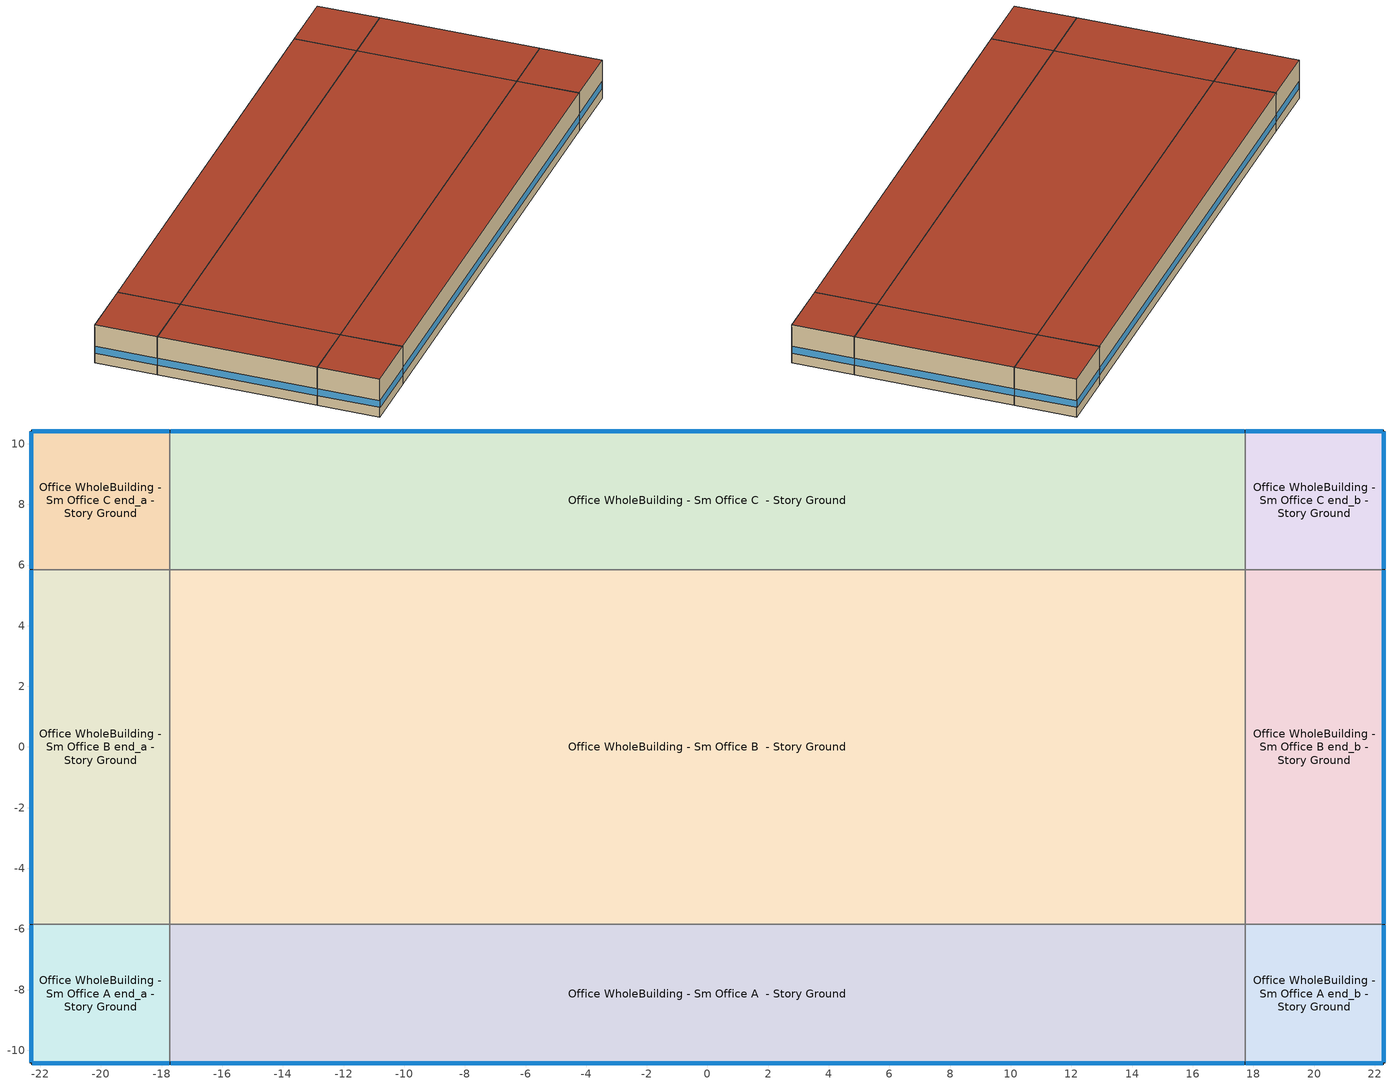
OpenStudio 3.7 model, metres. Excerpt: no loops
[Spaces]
Office WholeBuilding - Sm Office A end_a - Story Ground
 floor ground (Foundation F 09 Perim 914 Area 209): -22.29,-10.42 -22.29,-5.85 -17.72,-5.85 -17.72,-10.42 z0
 wall outside: -22.29,-5.85 -22.29,-10.42 -17.72,-10.42 z0:3.05
 wall to Office WholeBuilding - Sm Office B end_a - Story Ground: -17.72,-5.85 -22.29,-5.85 z0:3.05
 wall to Office WholeBuilding - Sm Office A  - Story Ground: -17.72,-10.42 -17.72,-5.85 z0:3.05
 window: -22.27,-10.42 -17.75,-10.42 / -22.29,-5.87 -22.29,-10.39 z0.76:1.32
 roof outside: -17.72,-10.42 -17.72,-5.85 -22.29,-5.85 -22.29,-10.42 z3.05
Office WholeBuilding - Sm Office B end_a - Story Ground
 floor ground (Foundation F 09 Perim 1169 Area 5345): -22.29,-5.85 -22.29,5.85 -17.72,5.85 -17.72,-5.85 z0
 wall outside: -22.29,5.85 -22.29,-5.85 z0:3.05
 wall to Office WholeBuilding - Sm Office C end_a - Story Ground: -17.72,5.85 -22.29,5.85 z0:3.05
 wall to Office WholeBuilding - Sm Office B  - Story Ground: -17.72,-5.85 -17.72,5.85 z0:3.05
 window: -22.29,5.82 -22.29,-5.82 z0.76:1.31
 roof outside: -17.72,-5.85 -17.72,5.85 -22.29,5.85 -22.29,-5.85 z3.05
Office WholeBuilding - Sm Office C end_a - Story Ground
 floor ground (Foundation F 09 Perim 914 Area 209): -22.29,5.85 -22.29,10.42 -17.72,10.42 -17.72,5.85 z0
 wall outside: -17.72,10.42 -22.29,10.42 -22.29,5.85 z0:3.05
 wall to Office WholeBuilding - Sm Office C  - Story Ground: -17.72,5.85 -17.72,10.42 z0:3.05
 window: -17.75,10.42 -22.27,10.42 / -22.29,10.39 -22.29,5.87 z0.76:1.32
 roof outside: -17.72,5.85 -17.72,10.42 -22.29,10.42 -22.29,5.85 z3.05
Office WholeBuilding - Sm Office A  - Story Ground
 floor ground (Foundation F 09 Perim 3544 Area 16205): -17.72,-10.42 -17.72,-5.85 17.72,-5.85 17.72,-10.42 z0
 wall outside: -17.72,-10.42 17.72,-10.42 z0:3.05
 wall to Office WholeBuilding - Sm Office B  - Story Ground: 17.72,-5.85 -17.72,-5.85 z0:3.05
 wall to Office WholeBuilding - Sm Office A end_b - Story Ground: 17.72,-10.42 17.72,-5.85 z0:3.05
 window: -17.7,-10.42 17.7,-10.42 z0.76:1.31
 roof outside: 17.72,-10.42 17.72,-5.85 -17.72,-5.85 -17.72,-10.42 z3.05
Office WholeBuilding - Sm Office B  - Story Ground
 floor ground (Foundation F 09 Perim 0 Area 41441): -17.72,-5.85 -17.72,5.85 17.72,5.85 17.72,-5.85 z0
 wall to Office WholeBuilding - Sm Office C  - Story Ground: 17.72,5.85 -17.72,5.85 z0:3.05
 wall to Office WholeBuilding - Sm Office B end_b - Story Ground: 17.72,-5.85 17.72,5.85 z0:3.05
 roof outside: 17.72,-5.85 17.72,5.85 -17.72,5.85 -17.72,-5.85 z3.05
Office WholeBuilding - Sm Office C  - Story Ground
 floor ground (Foundation F 09 Perim 3544 Area 16205): -17.72,5.85 -17.72,10.42 17.72,10.42 17.72,5.85 z0
 wall outside: 17.72,10.42 -17.72,10.42 z0:3.05
 wall to Office WholeBuilding - Sm Office C end_b - Story Ground: 17.72,5.85 17.72,10.42 z0:3.05
 window: 17.7,10.42 -17.7,10.42 z0.76:1.31
 roof outside: 17.72,5.85 17.72,10.42 -17.72,10.42 -17.72,5.85 z3.05
Office WholeBuilding - Sm Office A end_b - Story Ground
 floor ground (Foundation F 09 Perim 914 Area 209): 17.72,-10.42 17.72,-5.85 22.29,-5.85 22.29,-10.42 z0
 wall outside: 17.72,-10.42 22.29,-10.42 22.29,-5.85 z0:3.05
 wall to Office WholeBuilding - Sm Office B end_b - Story Ground: 22.29,-5.85 17.72,-5.85 z0:3.05
 window: 17.75,-10.42 22.27,-10.42 / 22.29,-10.39 22.29,-5.87 z0.76:1.32
 roof outside: 22.29,-10.42 22.29,-5.85 17.72,-5.85 17.72,-10.42 z3.05
Office WholeBuilding - Sm Office B end_b - Story Ground
 floor ground (Foundation F 09 Perim 1169 Area 5345): 17.72,-5.85 17.72,5.85 22.29,5.85 22.29,-5.85 z0
 wall outside: 22.29,-5.85 22.29,5.85 z0:3.05
 wall to Office WholeBuilding - Sm Office C end_b - Story Ground: 22.29,5.85 17.72,5.85 z0:3.05
 window: 22.29,-5.82 22.29,5.82 z0.76:1.31
 roof outside: 22.29,-5.85 22.29,5.85 17.72,5.85 17.72,-5.85 z3.05
Office WholeBuilding - Sm Office C end_b - Story Ground
 floor ground (Foundation F 09 Perim 914 Area 209): 17.72,5.85 17.72,10.42 22.29,10.42 22.29,5.85 z0
 wall outside: 22.29,5.85 22.29,10.42 17.72,10.42 z0:3.05
 window: 22.27,10.42 17.75,10.42 / 22.29,5.87 22.29,10.39 z0.76:1.32
 roof outside: 22.29,5.85 22.29,10.42 17.72,10.42 17.72,5.85 z3.05
[Site]
Fairbanks Intl Arpt_AK_USA: Latitude {deg}=64.82; Longitude {deg}=-147.85; Time Zone {hr}=-9; Elevation {m}=133
[ClimateZones]
Climate Zone Institution Name 1=ASHRAE; Climate Zone Document Name 1=ANSI/ASHRAE Standard 169; Climate Zone Document Year 1=2006; Climate Zone Institution Name 2=CEC; Climate Zone Document Name 2=California Climate Zone Descriptions; Climate Zone Document Year 2=1995; Climate Zone Institution Name 3=ASHRAE; Climate Zone Document Name 3=ANSI/ASHRAE Standard 169; Climate Zone Document Year 3=2013; Climate Zone Value 3=8A
[Site:WaterMainsTemperature]
Calculation Method=Correlation; Annual Average Outdoor Air Temperature {C}=-1.525; Maximum Difference In Monthly Average Outdoor Air Temperatures {deltaC}=36.2
[Building]
90.1-2007|SmallOffice: Default Construction Set=90.1-2007 - Office - ASHRAE 169-2013-8A; Standards Building Type=Office
[Site:GroundTemperature:FCfactorMethod]
January Ground Temperature {C}=-3.1; February Ground Temperature {C}=-17.7; March Ground Temperature {C}=-19.3; April Ground Temperature {C}=-17.6; May Ground Temperature {C}=-15.4; June Ground Temperature {C}=-10.3; July Ground Temperature {C}=0.7; August Ground Temperature {C}=10.6; September Ground Temperature {C}=16; October Ground Temperature {C}=16.9; November Ground Temperature {C}=14.2; December Ground Temperature {C}=6.7
[Construction:FfactorGroundFloor] F-Factor {W/m-K}=0.899982
Name | Area {m2} | PerimeterExposed {m}
Foundation F 09 Perim 914 Area 209 | 20.9032 | 9.144
Foundation F 09 Perim 1169 Area 5345 | 53.4544 | 11.6917
Foundation F 09 Perim 3544 Area 16205 | 162.052 | 35.4444
Foundation F 09 Perim 0 Area 41441 | 414.405 | 0
[DefaultConstructionSet]
90.1-2007 - Office - ASHRAE 169-2013-8A: Default Exterior Surface Constructions=Default Surface Constructions 1; Default Interior Surface Constructions=Default Surface Constructions 2; Default Ground Contact Surface Constructions=Default Surface Constructions 3; Default Exterior SubSurface Constructions=Default Sub Surface Constructions 1; Default Interior SubSurface Constructions=Default Sub Surface Constructions 2; Interior Partition Construction=Typical Interior Partition
[DefaultSurfaceConstructions]
Name | Floor Construction | Wall Construction | Roof Ceiling Construction
Default Surface Constructions 1 | Typical Insulated Exterior Mass Floor R-17.54 | Typical Insulated Exterior Mass Wall R-14.08 | Typical IEAD Roof R-20.83
Default Surface Constructions 2 | Typical Interior Floor | Typical Interior Wall | Typical Interior Ceiling
Default Surface Constructions 3 | Typical Insulated Carpeted 6in Slab Floor | Typical Insulated Basement Mass Wall
[Construction]
Typical Insulated Exterior Mass Floor R-17.54: Typical Insulation R-14.97, 4 in. Normalweight Concrete Floor, Typical Carpet Pad
Typical Insulated Exterior Mass Wall R-14.08: 1IN Stucco, 8IN CONCRETE HW RefBldg, Typical Insulation R-11.7, 1/2IN Gypsum
Typical IEAD Roof R-20.83: Roof Membrane, Typical Insulation R-19.72, Metal Roof Surface
Typical Interior Floor: 100mm Normalweight concrete floor, CP02 CARPET PAD
Typical Interior Wall: G01 13mm gypsum board, G01 13mm gypsum board
Typical Interior Ceiling: CP02 CARPET PAD, 100mm Normalweight concrete floor
Typical Insulated Carpeted 6in Slab Floor: 6 in. Normalweight Concrete Floor, Typical Carpet Pad
Typical Insulated Basement Mass Wall: 8 in. Concrete Block Basement Wall
U 0.42 SHGC 0.45 Dbl Ref-D Clr 6mm/13mm Arg: REF D CLEAR 6MM, ARGON 13MM, CLEAR 6MM
Typical Insulated Metal Door R-2.0: F08 Metal surface, Typical Insulation R-1.15
U 0.72 SHGC 0.25 Sgl Ref-B-M Tint 6mm: REF B TINT MID 6MM
Typical Overhead Door R-2.0: Typical Insulation R-1.15 1
U 0.98 SHGC 0.45 Sgl Ref-B-H Clr 6mm: REF B CLEAR HI 6MM
Typical Interior Window: Clear 3mm
Typical Interior Door; Typical Interior Partition: G05 25mm wood
InteriorFurnishings 1: Std Wood 6inch 1
[Material:NoMass] Roughness=Smooth; Thermal Absorptance=0.9; Solar Absorptance=0.7
Name | Thermal Resistance {m2-K/W} | Visible Absorptance
Typical Insulation R-14.97 | 2.63723 | 0.7
Typical Carpet Pad; CP02 CARPET PAD | 0.21648 | 0.8
Typical Insulation R-11.7 | 2.05979 | 0.7
Typical Insulation R-19.72 | 3.4722 | 0.7
Typical Insulation R-1.15 | 0.202509 | 0.7
Typical Insulation R-1.15 1 | 0.202527 | 0.7
[Material] Thermal Absorptance=0.9
Name | Roughness | Thickness {m} | Conductivity {W/m-K} | Density {kg/m3} | Specific Heat {J/kg-K} | Solar Absorptance | Visible Absorptance
4 in. Normalweight Concrete Floor | MediumRough | 0.1016 | 2.31 | 2322 | 832 | 0.7 | 0.7
1IN Stucco | Smooth | 0.0253 | 0.6918 | 1858 | 837 | 0.7 | 0.92
8IN CONCRETE HW RefBldg | Rough | 0.2032 | 1.311 | 2240 | 836.8 | 0.7 | 0.7
1/2IN Gypsum | Smooth | 0.0127 | 0.16 | 784.9 | 830 | 0.4 | 0.4
Roof Membrane | VeryRough | 0.0095 | 0.16 | 1121.29 | 1460 | 0.7 | 0.7
Metal Roof Surface; F08 Metal surface | Smooth | 0.0008 | 45.28 | 7824 | 500 | 0.7 | 0.7
100mm Normalweight concrete floor | MediumRough | 0.1016 | 2.31045 | 2322 | 832.557 | 0.7 | 0.7
G01 13mm gypsum board | Smooth | 0.0127 | 0.160031 | 800.001 | 1090.73 | 0.7 | 0.5
6 in. Normalweight Concrete Floor | MediumRough | 0.1524 | 2.31 | 2322 | 832 | 0.7 | 0.7
8 in. Concrete Block Basement Wall | MediumRough | 0.2032 | 1.326 | 1842 | 912 | 0.7 | 0.7
G05 25mm wood | MediumSmooth | 0.0254 | 0.15 | 608 | 1630 | 0.5 | 0.5
Std Wood 6inch 1 | MediumSmooth | 0.15 | 0.12 | 540 | 1210 | 0.7 | 0.7
[DefaultSubSurfaceConstructions]
Name | Fixed Window Construction | Operable Window Construction | Door Construction | Glass Door Construction | Overhead Door Construction | Skylight Construction | Tubular Daylight Dome Construction | Tubular Daylight Diffuser Construction
Default Sub Surface Constructions 1 | U 0.42 SHGC 0.45 Dbl Ref-D Clr 6mm/13mm Arg | U 0.42 SHGC 0.45 Dbl Ref-D Clr 6mm/13mm Arg | Typical Insulated Metal Door R-2.0 | U 0.72 SHGC 0.25 Sgl Ref-B-M Tint 6mm | Typical Overhead Door R-2.0 | U 0.98 SHGC 0.45 Sgl Ref-B-H Clr 6mm | Typical Interior Window | Typical Interior Window
Default Sub Surface Constructions 2 | Typical Interior Window | Typical Interior Window | Typical Interior Door
[WindowMaterial:Glazing] Optical Data Type=SpectralAverage; Infrared Transmittance at Normal Incidence=0; Front Side Infrared Hemispherical Emissivity=0.84; Conductivity {W/m-K}=0.9; Dirt Correction Factor for Solar and Visible Transmittance=1; Solar Diffusing=No
Name | Thickness {m} | Solar Transmittance at Normal Incidence | Front Side Solar Reflectance at Normal Incidence | Back Side Solar Reflectance at Normal Incidence | Visible Transmittance at Normal Incidence | Front Side Visible Reflectance at Normal Incidence | Back Side Visible Reflectance at Normal Incidence | Back Side Infrared Hemispherical Emissivity
REF D CLEAR 6MM | 0.006 | 0.429 | 0.308 | 0.379 | 0.334 | 0.453 | 0.505 | 0.82
CLEAR 6MM | 0.006 | 0.775 | 0.071 | 0.071 | 0.881 | 0.08 | 0.08 | 0.84
REF B TINT MID 6MM | 0.006 | 0.1 | 0.11 | 0.41 | 0.13 | 0.1 | 0.32 | 0.45
REF B CLEAR HI 6MM | 0.006 | 0.24 | 0.16 | 0.32 | 0.3 | 0.16 | 0.29 | 0.6
Clear 3mm | 0.003 | 0.837 | 0.075 | 0.075 | 0.898 | 0.081 | 0.081 | 0.84
[WindowMaterial:Gas]
ARGON 13MM: Gas Type=Argon; Thickness {m}=0.0127
[SpaceType]
Office WholeBuilding - Sm Office - 90.1-2007: Default Schedule Set=Office WholeBuilding - Sm Office Schedule Set; Design Specification Outdoor Air Object=Office WholeBuilding - Sm Office Ventilation; Standards Building Type=Office; Standards Space Type=WholeBuilding - Sm Office
[BuildingStory]
Story Ground: Nominal Z Coordinate {m}=0; Nominal Floor to Floor Height {m}=3.048
[Space] Space Type=Office WholeBuilding - Sm Office - 90.1-2007; Building Story=Story Ground
Name | Thermal Zone
Office WholeBuilding - Sm Office A end_a - Story Ground | Zone Office WholeBuilding - Sm Office A end_a - Story Ground
Office WholeBuilding - Sm Office B end_a - Story Ground | Zone Office WholeBuilding - Sm Office B end_a - Story Ground
Office WholeBuilding - Sm Office C end_a - Story Ground | Zone Office WholeBuilding - Sm Office C end_a - Story Ground
Office WholeBuilding - Sm Office A  - Story Ground | Zone Office WholeBuilding - Sm Office A  - Story Ground
Office WholeBuilding - Sm Office B  - Story Ground | Zone Office WholeBuilding - Sm Office B  - Story Ground
Office WholeBuilding - Sm Office C  - Story Ground | Zone Office WholeBuilding - Sm Office C  - Story Ground
Office WholeBuilding - Sm Office A end_b - Story Ground | Zone Office WholeBuilding - Sm Office A end_b - Story Ground
Office WholeBuilding - Sm Office B end_b - Story Ground | Zone Office WholeBuilding - Sm Office B end_b - Story Ground
Office WholeBuilding - Sm Office C end_b - Story Ground | Zone Office WholeBuilding - Sm Office C end_b - Story Ground
[ThermalZone] Multiplier=1; Use Ideal Air Loads=No
Name | Thermostat
Zone Office WholeBuilding - Sm Office A end_a - Story Ground | Office WholeBuilding - Sm Office - 90.1-2007 Thermostat 1
Zone Office WholeBuilding - Sm Office B end_a - Story Ground | Office WholeBuilding - Sm Office - 90.1-2007 Thermostat 4
Zone Office WholeBuilding - Sm Office C end_a - Story Ground | Office WholeBuilding - Sm Office - 90.1-2007 Thermostat 7
Zone Office WholeBuilding - Sm Office A  - Story Ground | Office WholeBuilding - Sm Office - 90.1-2007 Thermostat
Zone Office WholeBuilding - Sm Office B  - Story Ground | Office WholeBuilding - Sm Office - 90.1-2007 Thermostat 3
Zone Office WholeBuilding - Sm Office C  - Story Ground | Office WholeBuilding - Sm Office - 90.1-2007 Thermostat 6
Zone Office WholeBuilding - Sm Office A end_b - Story Ground | Office WholeBuilding - Sm Office - 90.1-2007 Thermostat 2
Zone Office WholeBuilding - Sm Office B end_b - Story Ground | Office WholeBuilding - Sm Office - 90.1-2007 Thermostat 5
Zone Office WholeBuilding - Sm Office C end_b - Story Ground | Office WholeBuilding - Sm Office - 90.1-2007 Thermostat 8
[People:Definition]
Office WholeBuilding - Sm Office People Definition: Number of People Calculation Method=People/Area; People per Space Floor Area {person/m2}=0.0602779; Fraction Radiant=0.3
[People]
Office WholeBuilding - Sm Office People: People Definition=Office WholeBuilding - Sm Office People Definition; Space or SpaceType=Office WholeBuilding - Sm Office - 90.1-2007; Work Efficiency Schedule=Work Efficiency Schedule; Clothing Insulation Schedule=Clothing Schedule; Air Velocity Schedule=Air Velocity Schedule; Multiplier=1
[Lights:Definition]
Office WholeBuilding - Sm Office Lights Definition: Design Level Calculation Method=Watts/Area; Watts per Space Floor Area {W/m2}=10.7639; Fraction Radiant=0.7; Fraction Visible=0.2; Return Air Fraction=0
[Lights]
Office WholeBuilding - Sm Office Lights: Lights Definition=Office WholeBuilding - Sm Office Lights Definition; Space or SpaceType=Office WholeBuilding - Sm Office - 90.1-2007; Fraction Replaceable=1
[ElectricEquipment:Definition]
Office WholeBuilding - Sm Office Elec Equip Definition: Design Level Calculation Method=Watts/Area; Watts per Space Floor Area {W/m2}=6.78126; Fraction Latent=0; Fraction Radiant=0.5; Fraction Lost=0
[ElectricEquipment]
Office WholeBuilding - Sm Office Elec Equip: Electric Equipment Definition=Office WholeBuilding - Sm Office Elec Equip Definition; Space or SpaceType=Office WholeBuilding - Sm Office - 90.1-2007
[DesignSpecification:OutdoorAir]
Office WholeBuilding - Sm Office Ventilation: Outdoor Air Method=Sum; Outdoor Air Flow per Floor Area {m3/s-m2}=0.0004318
[SpaceInfiltration:DesignFlowRate]
Office WholeBuilding - Sm Office Infiltration: Space or SpaceType=Office WholeBuilding - Sm Office - 90.1-2007; Design Flow Rate Calculation Method=Flow/ExteriorArea; Flow per Exterior Surface Area {m3/s-m2}=0.00030226
[DefaultScheduleSet]
Office WholeBuilding - Sm Office Schedule Set: Number of People Schedule=OfficeSmall BLDG_OCC_SCH; People Activity Level Schedule=OfficeSmall ACTIVITY_SCH; Lighting Schedule=OfficeSmall BLDG_LIGHT_SCH; Electric Equipment Schedule=OfficeSmall BLDG_EQUIP_SCH; Infiltration Schedule=OfficeSmall INFIL_QUARTER_ON_SCH
[ThermostatSetpoint:DualSetpoint] Heating Setpoint Temperature Schedule=OfficeSmall HTGSETP_SCH_NO_OPTIMUM; Cooling Setpoint Temperature Schedule=OfficeSmall CLGSETP_SCH_NO_OPTIMUM
Office WholeBuilding - Sm Office - 90.1-2007 Thermostat; Office WholeBuilding - Sm Office - 90.1-2007 Thermostat 1; Office WholeBuilding - Sm Office - 90.1-2007 Thermostat 2; Office WholeBuilding - Sm Office - 90.1-2007 Thermostat 3; Office WholeBuilding - Sm Office - 90.1-2007 Thermostat 4; Office WholeBuilding - Sm Office - 90.1-2007 Thermostat 5; Office WholeBuilding - Sm Office - 90.1-2007 Thermostat 6; Office WholeBuilding - Sm Office - 90.1-2007 Thermostat 7; Office WholeBuilding - Sm Office - 90.1-2007 Thermostat 8
[AvailabilityManager:NightCycle] Applicability Schedule=Always On Discrete; Control Type=CycleOnAny; Thermostat Tolerance {deltaC}=1; Cycling Run Time {s}=1800
Availability Manager Night Cycle 1; Availability Manager Night Cycle 2; Availability Manager Night Cycle 3; Availability Manager Night Cycle 4; Availability Manager Night Cycle 5; Availability Manager Night Cycle 6; Availability Manager Night Cycle 7; Availability Manager Night Cycle 8; Availability Manager Night Cycle 9
[InternalMass:Definition]
Internal Mass Definition 2: Construction=InteriorFurnishings 1; Design Level Calculation Method=SurfaceArea/Area; Surface Area per Space Floor Area=2
[InternalMass] Internal Mass Definition=Internal Mass Definition 2; Multiplier=1
Name | Space or SpaceType
Office WholeBuilding - Sm Office A end_a - Story Ground Mass | Office WholeBuilding - Sm Office A end_a - Story Ground
Office WholeBuilding - Sm Office B end_a - Story Ground Mass | Office WholeBuilding - Sm Office B end_a - Story Ground
Office WholeBuilding - Sm Office C end_a - Story Ground Mass | Office WholeBuilding - Sm Office C end_a - Story Ground
Office WholeBuilding - Sm Office C end_b - Story Ground Mass | Office WholeBuilding - Sm Office C end_b - Story Ground
Office WholeBuilding - Sm Office C  - Story Ground Mass | Office WholeBuilding - Sm Office C  - Story Ground
Office WholeBuilding - Sm Office A  - Story Ground Mass | Office WholeBuilding - Sm Office A  - Story Ground
Office WholeBuilding - Sm Office A end_b - Story Ground Mass | Office WholeBuilding - Sm Office A end_b - Story Ground
Office WholeBuilding - Sm Office B end_b - Story Ground Mass | Office WholeBuilding - Sm Office B end_b - Story Ground
Office WholeBuilding - Sm Office B  - Story Ground Mass | Office WholeBuilding - Sm Office B  - Story Ground
[Schedule:Ruleset]
Name | Default Day Schedule | Summer Design Day Schedule | Winter Design Day Schedule
Clothing Schedule | Clothing Schedule Default Winter Clothes
Air Velocity Schedule | Air Velocity Schedule Default
Work Efficiency Schedule | Work Efficiency Schedule Default
OfficeSmall BLDG_OCC_SCH | OfficeSmall BLDG_OCC_SCH Default | OfficeSmall BLDG_OCC_SCH Summer Design Day | OfficeSmall BLDG_OCC_SCH Winter Design Day
OfficeSmall ACTIVITY_SCH | OfficeSmall ACTIVITY_SCH Default | OfficeSmall ACTIVITY_SCH Summer Design Day | OfficeSmall ACTIVITY_SCH Winter Design Day
OfficeSmall BLDG_LIGHT_SCH | OfficeSmall BLDG_LIGHT_SCH Default | OfficeSmall BLDG_LIGHT_SCH Summer Design Day | OfficeSmall BLDG_LIGHT_SCH Winter Design Day
OfficeSmall BLDG_EQUIP_SCH | OfficeSmall BLDG_EQUIP_SCH Default | OfficeSmall BLDG_EQUIP_SCH Summer Design Day | OfficeSmall BLDG_EQUIP_SCH Winter Design Day
OfficeSmall INFIL_QUARTER_ON_SCH | OfficeSmall INFIL_QUARTER_ON_SCH Default | OfficeSmall INFIL_QUARTER_ON_SCH Summer Design Day | OfficeSmall INFIL_QUARTER_ON_SCH Winter Design Day
OfficeSmall HTGSETP_SCH_NO_OPTIMUM | OfficeSmall HTGSETP_SCH_NO_OPTIMUM Default | OfficeSmall HTGSETP_SCH_NO_OPTIMUM Summer Design Day | OfficeSmall HTGSETP_SCH_NO_OPTIMUM Winter Design Day
OfficeSmall CLGSETP_SCH_NO_OPTIMUM | OfficeSmall CLGSETP_SCH_NO_OPTIMUM Default | OfficeSmall CLGSETP_SCH_NO_OPTIMUM Summer Design Day | OfficeSmall CLGSETP_SCH_NO_OPTIMUM Winter Design Day
[Schedule:Day]
Clothing Schedule Default Winter Clothes; OfficeSmall BLDG_OCC_SCH Summer Design Day; OfficeSmall BLDG_LIGHT_SCH Summer Design Day; OfficeSmall BLDG_EQUIP_SCH Summer Design Day; OfficeSmall INFIL_QUARTER_ON_SCH Default: 24, 0, 1
Clothing Schedule Summer Clothes: 24, 0, 0.5
Air Velocity Schedule Default; OfficeSmall BLDG_EQUIP_SCH Wknd Day: 24, 0, 0.2
Work Efficiency Schedule Default; OfficeSmall BLDG_OCC_SCH Default; OfficeSmall BLDG_OCC_SCH Winter Design Day; OfficeSmall BLDG_LIGHT_SCH Winter Design Day; OfficeSmall BLDG_EQUIP_SCH Winter Design Day: 24, 0, 0
OfficeSmall BLDG_OCC_SCH Wkdy Day: 6, 0, 0, 7, 0, 0.11, 8, 0, 0.21, 12, 0, 1, 13, 0, 0.53, 17, 0, 1, 18, 0, 0.32, 22, 0, 0.11, 23, 0, 0.05, 24, 0, 0
OfficeSmall ACTIVITY_SCH Default; OfficeSmall ACTIVITY_SCH Winter Design Day; OfficeSmall ACTIVITY_SCH Summer Design Day: 24, 0, 120
OfficeSmall BLDG_LIGHT_SCH Default; OfficeSmall BLDG_LIGHT_SCH Default|Wkdy Day: 5, 0, 0.18, 7, 0, 0.23, 8, 0, 0.42, 12, 0, 0.9, 13, 0, 0.8, 17, 0, 0.9, 18, 0, 0.61, 20, 0, 0.42, 22, 0, 0.32, 23, 0, 0.23, 24, 0, 0.18
OfficeSmall BLDG_LIGHT_SCH Wknd Day: 24, 0, 0.18
OfficeSmall BLDG_EQUIP_SCH Default; OfficeSmall BLDG_EQUIP_SCH Default|Wkdy Day: 8, 0, 0.5, 12, 0, 1, 13, 0, 0.94, 17, 0, 1, 18, 0, 0.5, 24, 0, 0.2
OfficeSmall INFIL_QUARTER_ON_SCH Summer Design Day; OfficeSmall INFIL_QUARTER_ON_SCH SmrDsn|Wkdy Day: 7, 0, 1, 19, 0, 0.25, 24, 0, 1
OfficeSmall INFIL_QUARTER_ON_SCH Winter Design Day; OfficeSmall INFIL_QUARTER_ON_SCH WntrDsn|Sat Day: 7, 0, 1, 18, 0, 0.25, 24, 0, 1
OfficeSmall HTGSETP_SCH_NO_OPTIMUM Default; OfficeSmall HTGSETP_SCH_NO_OPTIMUM Summer Design Day: 24, 0, 15.56
OfficeSmall HTGSETP_SCH_NO_OPTIMUM Wkdy Day: 6, 0, 15.56, 19, 0, 21.11, 24, 0, 15.56
OfficeSmall HTGSETP_SCH_NO_OPTIMUM Winter Design Day: 24, 0, 21.11
OfficeSmall CLGSETP_SCH_NO_OPTIMUM Default; OfficeSmall CLGSETP_SCH_NO_OPTIMUM Winter Design Day: 24, 0, 29.44
OfficeSmall CLGSETP_SCH_NO_OPTIMUM Summer Design Day: 24, 0, 23.89
OfficeSmall CLGSETP_SCH_NO_OPTIMUM Wkdy Day: 6, 0, 29.44, 18, 0, 23.89, 24, 0, 29.44
[Schedule:Rule] Date Specification Type=DateRange; Start Day=1
Name | Schedule Ruleset | Rule Order | Day Schedule | Start Month | End Month | End Day | Apply Monday | Apply Tuesday | Apply Wednesday | Apply Thursday | Apply Friday | Apply Sunday | Apply Saturday
Schedule Rule 1 | Clothing Schedule | 0 | Clothing Schedule Summer Clothes | 5 | 9 | 30
Schedule Rule 2 | OfficeSmall BLDG_OCC_SCH | 0 | OfficeSmall BLDG_OCC_SCH Wkdy Day | 1 | 12 | 31 | Yes | Yes | Yes | Yes | Yes
Schedule Rule 3 | OfficeSmall BLDG_LIGHT_SCH | 1 | OfficeSmall BLDG_LIGHT_SCH Default|Wkdy Day | 1 | 12 | 31 | Yes | Yes | Yes | Yes | Yes
Schedule Rule 4 | OfficeSmall BLDG_LIGHT_SCH | 0 | OfficeSmall BLDG_LIGHT_SCH Wknd Day | 1 | 12 | 31 |  |  |  |  |  | Yes | Yes
Schedule Rule 5 | OfficeSmall BLDG_EQUIP_SCH | 1 | OfficeSmall BLDG_EQUIP_SCH Default|Wkdy Day | 1 | 12 | 31 | Yes | Yes | Yes | Yes | Yes
Schedule Rule 6 | OfficeSmall BLDG_EQUIP_SCH | 0 | OfficeSmall BLDG_EQUIP_SCH Wknd Day | 1 | 12 | 31 |  |  |  |  |  | Yes | Yes
Schedule Rule 7 | OfficeSmall INFIL_QUARTER_ON_SCH | 1 | OfficeSmall INFIL_QUARTER_ON_SCH SmrDsn|Wkdy Day | 1 | 12 | 31 | Yes | Yes | Yes | Yes | Yes
Schedule Rule 8 | OfficeSmall INFIL_QUARTER_ON_SCH | 0 | OfficeSmall INFIL_QUARTER_ON_SCH WntrDsn|Sat Day | 1 | 12 | 31 |  |  |  |  |  |  | Yes
Schedule Rule 10 | OfficeSmall HTGSETP_SCH_NO_OPTIMUM | 0 | OfficeSmall HTGSETP_SCH_NO_OPTIMUM Wkdy Day | 1 | 12 | 31 | Yes | Yes | Yes | Yes | Yes
Schedule Rule 11 | OfficeSmall CLGSETP_SCH_NO_OPTIMUM | 0 | OfficeSmall CLGSETP_SCH_NO_OPTIMUM Wkdy Day | 1 | 12 | 31 | Yes | Yes | Yes | Yes | Yes
[Schedule:Constant]
Always On Discrete: Value=1
